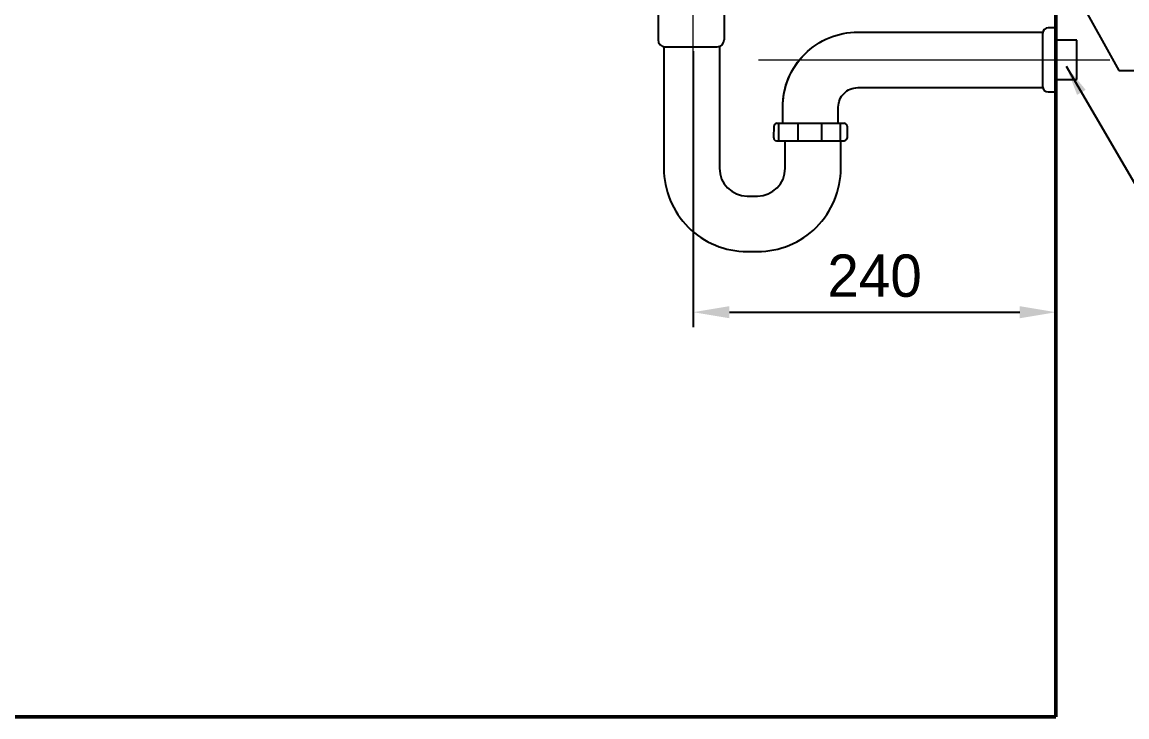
# Model space of a CAD drawing. Header units: millimetres. Extents: x 8119 to 10545, y -178 to 3253.
# Drawn here: x 9423 to 10154, y 610 to 1069 of the extents above; entities that cross this region are included whole.
import ezdxf
from ezdxf.lldxf.tags import DXFTag

# ---------------------------------------------------------------- set-up
doc = ezdxf.new("R2010")
doc.units = ezdxf.units.MM
doc.header["$LTSCALE"] = 0.2
for name, color, linetype, lineweight in [('CEN', 1, 'CENTER', 5), ('DIM', 3, 'Continuous', 15), ('LINE', 7, 'Continuous', 25), ('Y', 235, 'Continuous', 50)]:
    doc.layers.add(name, color=color, linetype=linetype, lineweight=lineweight)
doc.layers.add('YA', color=7, linetype='Continuous')
doc.styles.add('h', font='', dxfattribs={"height": 28})
doc.styles.get('h').set_extended_font_data('Haansoft Batang')
tags = doc.linetypes.add('CENTER', pattern=[50.8, 31.75, -6.35, 6.35, -6.35]).pattern_tags.tags
tags[10:11] = [DXFTag(74, 4), DXFTag(75, 0), DXFTag(340, '0'), DXFTag(46, 1.0), DXFTag(50, 0.0), DXFTag(44, 0.0), DXFTag(45, 0.0)]
tags[8:9] = [DXFTag(74, 4), DXFTag(75, 0), DXFTag(340, '0'), DXFTag(46, 1.0), DXFTag(50, 0.0), DXFTag(44, 0.0), DXFTag(45, 0.0)]
tags[6:7] = [DXFTag(74, 4), DXFTag(75, 0), DXFTag(340, '0'), DXFTag(46, 1.0), DXFTag(50, 0.0), DXFTag(44, 0.0), DXFTag(45, 0.0)]
tags[4:5] = [DXFTag(74, 4), DXFTag(75, 0), DXFTag(340, '0'), DXFTag(46, 1.0), DXFTag(50, 0.0), DXFTag(44, 0.0), DXFTag(45, 0.0)]
doc.dimstyles.new('AM_ISO$0', dxfattribs={"dimtxt": 28, "dimasz": 24, "dimexe": 10, "dimexo": 0, "dimgap": 10, "dimtad": 1, "dimdec": 0, "dimdsep": 46, "dimtxsty": 'h', "dimcen": -5, "dimclrd": 256, "dimclre": 256, "dimclrt": 256, "dimadec": 0, "dimazin": 2, "dimtp": 0.1, "dimtm": 0.1, "dimtfac": 0.71, "dimtdec": 0, "dimtmove": 0, "dimatfit": 3, "dimfxl": 0, "dimlwd": -1, "dimlwe": -1, "dimarcsym": 0})
doc.dimstyles.new('SERIM', dxfattribs={"dimscale": 10, "dimtxt": 3, "dimasz": 2, "dimexe": 1, "dimexo": 1.5, "dimgap": 1, "dimtad": 1, "dimtoh": 1, "dimdec": 0, "dimdsep": 46, "dimtxsty": 'h', "dimcen": -0.3, "dimclrt": 2, "dimadec": 0, "dimazin": 0, "dimtfac": 1, "dimtdec": 0, "dimtmove": 1, "dimatfit": 3, "dimfxl": 0, "dimtolj": 1, "dimtzin": 0, "dimarcsym": 0})

# ---------------------------------------------------------------- blocks, each defined once
blk = doc.blocks.new('*D5')
at = {"layer": 'Defpoints', "color": 0}
for p in [(9866.59, 1050.26), (10106.59, 1050.26), (10106.59, 877.42)]:
    blk.add_point(p, dxfattribs=at)
at = {"layer": 'LINE', "linetype": 'ByBlock'}
for p, q in [((9866.59, 1050.26), (9866.59, 867.42)), ((10106.59, 1050.26), (10106.59, 867.42)), ((9890.59, 877.42), (10082.59, 877.42))]:
    blk.add_line(p, q, dxfattribs=at)
at = {"layer": 'LINE'}
for points in [[(9890.59, 881.42), (9890.59, 873.42), (9866.59, 877.42)], [(10082.59, 881.42), (10082.59, 873.42), (10106.59, 877.42)]]:
    blk.add_solid(points, dxfattribs=at)
at = {"layer": 'LINE', "insert": (9986.59, 901.42), "char_height": 28, "attachment_point": 5, "style": 'h'}
blk.add_mtext('240', dxfattribs=at)

msp = doc.modelspace()

# ---------------------------------------------------------------- linework, layer by layer
at = {"layer": 'CEN', "color": 0}
for p, q in [((9866.59, 1050.26), (9866.59, 1203.48)), ((9909.88, 1044.54), (10142.29, 1044.54))]:
    msp.add_line(p, q, dxfattribs=at)
at = {"layer": 'Y', "color": 0}
for p, q in [((10106.59, 609.54), (10106.59, 1569.54)), ((8586.4, 609.54), (9619.47, 609.54)), ((9603.63, 609.54), (10106.59, 609.54))]:
    msp.add_line(p, q, dxfattribs=at)
at = {"layer": 'YA', "color": 0}
for p, q in [((9843.32, 1108.43), (9843.32, 1057.7)), ((9887, 1108.43), (9887, 1057.7)), ((10097.76, 1061.99), (10097.76, 1026.85)), ((9847.91, 1053.1), (9882.4, 1053.1)), ((10120.29, 1057.52), (10106.6, 1057.52)), ((10120.29, 1031.34), (10120.29, 1057.52)), ((10106.6, 1031.34), (10120.29, 1031.34)), ((9921.92, 1002.49), (9966.52, 1002.49)), ((9923.04, 1002.49), (9923.04, 990.89)), ((9936.09, 990.89), (9936.09, 1002.49)), ((9951.68, 990.89), (9951.68, 1002.49)), ((9964.01, 990.89), (9964.01, 1002.49)), ((9919.84, 992.78), (9920.09, 1000.71)), ((9968.36, 1000.65), (9968.36, 992.72)), ((9921.67, 990.89), (9966.52, 990.89))]:
    msp.add_line(p, q, dxfattribs=at)
msp.add_lwpolyline([(10101.43, 1023.18), (10106.59, 1023.18), (10106.59, 1065.68), (10101.43, 1065.68)], dxfattribs=at)
for points, knots in [([(9925.84, 1002.49), (9925.84, 1002.49), (9925.84, 1013.18), (9925.84, 1013.18), (9925.84, 1026.34), (9931.07, 1038.96), (9940.38, 1048.27), (9949.68, 1057.58), (9962.31, 1062.81), (9975.47, 1062.81), (9975.47, 1062.81), (10079.91, 1062.81), (10097.84, 1062.81)], [0, 0, 0, 0, 1, 1, 1, 2, 2, 2, 3, 3, 3, 3.914121, 3.914121, 3.914121, 3.914121]), ([(9940.38, 1048.27), (9949.68, 1057.58), (9962.31, 1062.81), (9975.47, 1062.81), (9975.47, 1062.81), (10079.91, 1062.81), (10097.84, 1062.81)], [2, 2, 2, 2, 3, 3, 3, 3.914121, 3.914121, 3.914121, 3.914121]), ([(9940.38, 1048.27), (9949.68, 1057.58), (9962.31, 1062.81), (9975.47, 1062.81), (9975.47, 1062.81), (10079.91, 1062.81), (10097.84, 1062.81)], [2, 2, 2, 2, 3, 3, 3, 3.914121, 3.914121, 3.914121, 3.914121]), ([(9847.2, 1053.1), (9847.2, 1053.1), (9847.2, 972.7), (9847.2, 972.7), (9847.2, 958.07), (9853.01, 944.05), (9863.35, 933.71), (9873.69, 923.37), (9887.71, 917.55), (9902.34, 917.55), (9902.34, 917.55), (9909.09, 917.55), (9909.09, 917.55), (9923.72, 917.55), (9937.74, 923.37), (9948.09, 933.71), (9958.43, 944.05), (9964.24, 958.07), (9964.24, 972.7), (9964.24, 972.7), (9964.24, 990.89), (9964.24, 990.89)], [0, 0, 0, 0, 1, 1, 1, 2, 2, 2, 3, 3, 3, 4, 4, 4, 5, 5, 5, 6, 6, 6, 7, 7, 7, 7]), ([(9883.96, 1053.1), (9883.96, 1053.1), (9883.96, 972.7), (9883.96, 972.7), (9883.96, 962.55), (9892.19, 954.32), (9902.34, 954.32), (9902.34, 954.32), (9909.09, 954.32), (9909.09, 954.32), (9919.25, 954.32), (9927.47, 962.55), (9927.47, 972.7), (9927.47, 972.7), (9927.47, 990.89), (9927.47, 990.89)], [0, 0, 0, 0, 1, 1, 1, 2, 2, 2, 3, 3, 3, 4, 4, 4, 5, 5, 5, 5]), ([(9962.6, 1002.49), (9962.6, 1002.49), (9962.6, 1013.18), (9962.6, 1013.18), (9962.6, 1016.59), (9963.96, 1019.86), (9966.37, 1022.28), (9968.78, 1024.69), (9972.06, 1026.05), (9975.47, 1026.05), (9975.47, 1026.05), (10079.9, 1026.05), (10097.84, 1026.05)], [0, 0, 0, 0, 1, 1, 1, 2, 2, 2, 3, 3, 3, 3.914104, 3.914104, 3.914104, 3.914104]), ([(9966.37, 1022.28), (9968.78, 1024.69), (9972.06, 1026.05), (9975.47, 1026.05), (9975.47, 1026.05), (10079.9, 1026.05), (10097.84, 1026.05)], [2, 2, 2, 2, 3, 3, 3, 3.914104, 3.914104, 3.914104, 3.914104]), ([(9966.37, 1022.28), (9968.78, 1024.69), (9972.06, 1026.05), (9975.47, 1026.05), (9975.47, 1026.05), (10079.9, 1026.05), (10097.84, 1026.05)], [2, 2, 2, 2, 3, 3, 3, 3.914104, 3.914104, 3.914104, 3.914104]), ([(9919.84, 992.78), (9919.81, 991.76), (9920.6, 990.91), (9921.62, 990.89), (9921.64, 990.89), (9921.65, 990.89), (9921.67, 990.89)], [0, 0, 0, 0, 1, 1, 1, 2, 2, 2, 2]), ([(9966.52, 990.89), (9967.53, 990.89), (9968.36, 991.71), (9968.36, 992.72), (9968.36, 992.74), (9968.36, 992.76), (9968.36, 992.78)], [0, 0, 0, 0, 1, 1, 1, 2, 2, 2, 2])]:
    msp.add_open_spline(points, degree=3, knots=knots, dxfattribs=at)
for points in [[(10101.43, 1065.68), (10099.4, 1065.68), (10097.76, 1064.03), (10097.76, 1062)], [(10097.84, 1062.81), (10097.79, 1062.55), (10097.76, 1062.28), (10097.76, 1062)], [(10097.84, 1062.81), (10097.79, 1062.55), (10097.76, 1062.28), (10097.76, 1062)], [(10101.43, 1065.68), (10099.68, 1065.68), (10098.21, 1064.45), (10097.84, 1062.81)], [(10101.43, 1065.68), (10099.68, 1065.68), (10098.21, 1064.45), (10097.84, 1062.81)], [(9843.32, 1057.7), (9843.32, 1055.16), (9845.38, 1053.1), (9847.91, 1053.1)], [(9843.32, 1057.7), (9843.32, 1055.16), (9845.38, 1053.1), (9847.91, 1053.1)], [(9843.32, 1057.7), (9843.32, 1055.16), (9845.38, 1053.1), (9847.91, 1053.1)], [(9847.2, 1053.1), (9847.2, 1053.1), (9847.2, 972.7), (9847.2, 972.7)], [(9847.2, 1053.1), (9847.2, 1053.1), (9847.2, 972.7), (9847.2, 972.7)], [(9882.4, 1053.1), (9884.94, 1053.1), (9887, 1055.16), (9887, 1057.7)], [(9882.4, 1053.1), (9884.94, 1053.1), (9887, 1055.16), (9887, 1057.7)], [(9882.4, 1053.1), (9884.94, 1053.1), (9887, 1055.16), (9887, 1057.7)], [(9883.96, 1053.1), (9883.96, 1053.1), (9883.96, 972.7), (9883.96, 972.7)], [(9883.96, 1053.1), (9883.96, 1053.1), (9883.96, 972.7), (9883.96, 972.7)], [(9937, 1044.54), (9938.06, 1045.83), (9939.18, 1047.08), (9940.38, 1048.27)], [(9937, 1044.54), (9938.06, 1045.83), (9939.18, 1047.08), (9940.38, 1048.27)], [(9925.84, 1013.18), (9925.84, 1024.65), (9929.81, 1035.72), (9937, 1044.54)], [(9925.84, 1013.18), (9925.84, 1024.65), (9929.81, 1035.72), (9937, 1044.54)], [(10097.76, 1026.85), (10097.76, 1024.82), (10099.4, 1023.18), (10101.43, 1023.18)], [(10097.76, 1026.85), (10097.76, 1026.57), (10097.79, 1026.31), (10097.84, 1026.05)], [(10097.76, 1026.85), (10097.76, 1026.57), (10097.79, 1026.31), (10097.84, 1026.05)], [(10097.84, 1026.05), (10098.21, 1024.4), (10099.67, 1023.18), (10101.43, 1023.18)], [(10097.84, 1026.05), (10098.21, 1024.4), (10099.67, 1023.18), (10101.43, 1023.18)], [(9962.6, 1013.18), (9962.6, 1016.59), (9963.96, 1019.86), (9966.37, 1022.28)], [(9962.6, 1013.18), (9962.6, 1016.59), (9963.96, 1019.86), (9966.37, 1022.28)], [(9925.84, 1002.49), (9925.84, 1002.49), (9925.84, 1013.18), (9925.84, 1013.18)], [(9925.84, 1002.49), (9925.84, 1002.49), (9925.84, 1013.18), (9925.84, 1013.18)], [(9962.6, 1002.49), (9962.6, 1002.49), (9962.6, 1013.18), (9962.6, 1013.18)], [(9962.6, 1002.49), (9962.6, 1002.49), (9962.6, 1013.18), (9962.6, 1013.18)], [(9921.92, 1002.49), (9920.93, 1002.49), (9920.11, 1001.7), (9920.09, 1000.71)], [(9921.92, 1002.49), (9920.93, 1002.49), (9920.11, 1001.7), (9920.09, 1000.71)], [(9921.92, 1002.49), (9920.93, 1002.49), (9920.11, 1001.7), (9920.09, 1000.71)], [(9968.36, 1000.65), (9968.36, 1001.67), (9967.53, 1002.49), (9966.52, 1002.49)], [(9968.36, 1000.65), (9968.36, 1001.67), (9967.53, 1002.49), (9966.52, 1002.49)], [(9968.36, 1000.65), (9968.36, 1001.67), (9967.53, 1002.49), (9966.52, 1002.49)], [(9919.84, 992.78), (9919.81, 991.76), (9920.6, 990.91), (9921.62, 990.89)], [(9919.84, 992.78), (9919.81, 991.76), (9920.6, 990.91), (9921.62, 990.89)], [(9921.62, 990.89), (9921.64, 990.89), (9921.65, 990.89), (9921.67, 990.89)], [(9921.62, 990.89), (9921.64, 990.89), (9921.65, 990.89), (9921.67, 990.89)], [(9927.47, 972.7), (9927.47, 972.7), (9927.47, 990.89), (9927.47, 990.89)], [(9927.47, 972.7), (9927.47, 972.7), (9927.47, 990.89), (9927.47, 990.89)], [(9964.24, 972.7), (9964.24, 972.7), (9964.24, 990.89), (9964.24, 990.89)], [(9964.24, 972.7), (9964.24, 972.7), (9964.24, 990.89), (9964.24, 990.89)], [(9966.52, 990.89), (9967.53, 990.89), (9968.36, 991.71), (9968.36, 992.72)], [(9966.52, 990.89), (9967.53, 990.89), (9968.36, 991.71), (9968.36, 992.72)], [(9968.36, 992.75), (9968.36, 992.76), (9968.36, 992.77), (9968.36, 992.78)], [(9968.36, 992.75), (9968.36, 992.76), (9968.36, 992.77), (9968.36, 992.78)], [(9968.36, 992.72), (9968.36, 992.73), (9968.36, 992.74), (9968.36, 992.75)], [(9968.36, 992.72), (9968.36, 992.73), (9968.36, 992.74), (9968.36, 992.75)], [(9847.2, 972.7), (9847.2, 958.07), (9853.01, 944.05), (9863.35, 933.71)], [(9847.2, 972.7), (9847.2, 958.07), (9853.01, 944.05), (9863.35, 933.71)], [(9883.96, 972.7), (9883.96, 962.55), (9892.19, 954.32), (9902.34, 954.32)], [(9883.96, 972.7), (9883.96, 962.55), (9892.19, 954.32), (9902.34, 954.32)], [(9909.09, 954.32), (9919.25, 954.32), (9927.47, 962.55), (9927.47, 972.7)], [(9909.09, 954.32), (9919.25, 954.32), (9927.47, 962.55), (9927.47, 972.7)], [(9927.47, 972.7), (9927.47, 972.7), (9927.47, 972.7), (9927.47, 972.7)], [(9927.47, 972.7), (9927.47, 972.7), (9927.47, 972.7), (9927.47, 972.7)], [(9948.09, 933.71), (9958.43, 944.05), (9964.24, 958.07), (9964.24, 972.7)], [(9948.09, 933.71), (9958.43, 944.05), (9964.24, 958.07), (9964.24, 972.7)], [(9964.24, 972.7), (9964.24, 972.7), (9964.24, 972.7), (9964.24, 972.7)], [(9964.24, 972.7), (9964.24, 972.7), (9964.24, 972.7), (9964.24, 972.7)], [(9902.34, 954.32), (9902.34, 954.32), (9902.34, 954.32), (9902.34, 954.32)], [(9902.34, 954.32), (9902.34, 954.32), (9909.09, 954.32), (9909.09, 954.32)], [(9902.34, 954.32), (9902.34, 954.32), (9902.34, 954.32), (9902.34, 954.32)], [(9902.34, 954.32), (9902.34, 954.32), (9909.09, 954.32), (9909.09, 954.32)], [(9863.35, 933.71), (9873.69, 923.37), (9887.71, 917.55), (9902.34, 917.55)], [(9863.35, 933.71), (9873.69, 923.37), (9887.71, 917.55), (9902.34, 917.55)], [(9909.09, 917.55), (9923.72, 917.55), (9937.74, 923.37), (9948.09, 933.71)], [(9909.09, 917.55), (9923.72, 917.55), (9937.74, 923.37), (9948.09, 933.71)], [(9902.34, 917.55), (9902.34, 917.55), (9902.34, 917.55), (9902.34, 917.55)], [(9902.34, 917.55), (9902.34, 917.55), (9909.09, 917.55), (9909.09, 917.55)], [(9902.34, 917.55), (9902.34, 917.55), (9902.34, 917.55), (9902.34, 917.55)], [(9902.34, 917.55), (9902.34, 917.55), (9909.09, 917.55), (9909.09, 917.55)]]:
    msp.add_open_spline(points, degree=3, dxfattribs=at)

# ---------------------------------------------------------------- dimensions: what is measured, and where the dimension line sits
at = {"layer": 'LINE'}
dim = msp.add_linear_dim(base=(10106.59, 877.42), p1=(9866.59, 1050.26), p2=(10106.59, 1050.26), dimstyle='AM_ISO$0', dxfattribs=at)
dim.commit()
dim.dimension.update_dxf_attribs({"geometry": '*D5', "text_midpoint": (9986.59, 901.42)})

# ---------------------------------------------------------------- leaders
at = {"layer": 'DIM', "color": 0, "annotation_type": 0, "has_hookline": 1, "hookline_direction": 0}
for points, override, text_width in [([(10112.33, 1101.92), (10148.27, 1037.51), (10168.27, 1037.51)], {"dimgap": 0.1, "dimtad": 2}, 72.75), ([(10113.33, 1040.21), (10182.73, 921.18), (10202.73, 921.18)], {"dimgap": 0, "dimtad": 2}, 60.61)]:
    msp.add_leader(points, dimstyle='SERIM', override=override, dxfattribs=dict(at, text_width=text_width))

doc.saveas('drawing.dxf')
